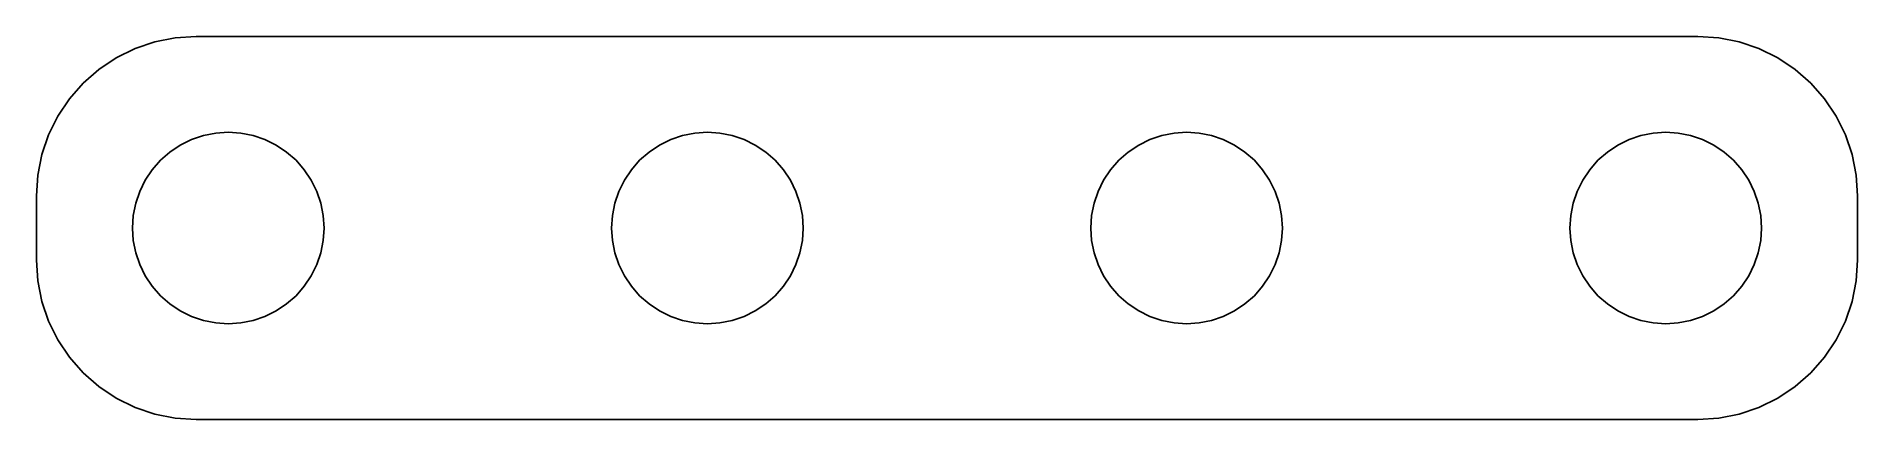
# Model space of a CAD drawing. Header units: metres. Extents: x -28.5 to 28.5, y -6 to 6.
import ezdxf

# ---------------------------------------------------------------- set-up
doc = ezdxf.new("R2010")
doc.units = ezdxf.units.M

msp = doc.modelspace()

# ---------------------------------------------------------------- linework, layer by layer
for p, q in [((-24.7991, 5.83463), (-25.4184, 5.62439)), ((-24.1576, 5.96222), (-24.7991, 5.83463)), ((-23.505, 6.00499), (-24.1576, 5.96222)), ((23.505, 6.00499), (-23.505, 6.00499)), ((24.1576, 5.96222), (23.505, 6.00499)), ((24.7991, 5.83463), (24.1576, 5.96222)), ((25.4184, 5.62439), (24.7991, 5.83463)), ((-26.005, 5.33511), (-26.5488, 4.97176)), ((-25.4184, 5.62439), (-26.005, 5.33511)), ((26.005, 5.33511), (25.4184, 5.62439)), ((26.5488, 4.97176), (26.005, 5.33511)), ((-26.5488, 4.97176), (-27.0405, 4.54053)), ((27.0405, 4.54053), (26.5488, 4.97176)), ((-27.4718, 4.0488), (-27.8351, 3.50499)), ((-27.0405, 4.54053), (-27.4718, 4.0488)), ((27.4718, 4.0488), (27.0405, 4.54053)), ((27.8351, 3.50499), (27.4718, 4.0488)), ((-27.8351, 3.50499), (-28.1244, 2.91841)), ((28.1244, 2.91841), (27.8351, 3.50499)), ((-28.1244, 2.91841), (-28.3346, 2.29909)), ((-23.648, 2.77164), (-23.2764, 2.89777)), ((-23.2764, 2.89777), (-22.8916, 2.97432)), ((-22.8916, 2.97432), (-22.5, 3)), ((-22.5, 3), (-22.1084, 2.97432)), ((-22.1084, 2.97432), (-21.7235, 2.89777)), ((-21.7235, 2.89777), (-21.3519, 2.77164)), ((-8.64804, 2.77164), (-8.27644, 2.89777)), ((-8.27644, 2.89777), (-7.89157, 2.97432)), ((-7.89157, 2.97432), (-7.5, 3)), ((-7.5, 3), (-7.10841, 2.97432)), ((-7.10841, 2.97432), (-6.72354, 2.89777)), ((-6.72354, 2.89777), (-6.35194, 2.77164)), ((6.35194, 2.77164), (6.72354, 2.89777)), ((6.72354, 2.89777), (7.10841, 2.97432)), ((7.10841, 2.97432), (7.5, 3)), ((7.5, 3), (7.89157, 2.97432)), ((7.89157, 2.97432), (8.27644, 2.89777)), ((8.27644, 2.89777), (8.64804, 2.77164)), ((21.3519, 2.77164), (21.7235, 2.89777)), ((21.7235, 2.89777), (22.1084, 2.97432)), ((22.1084, 2.97432), (22.5, 3)), ((22.5, 3), (22.8916, 2.97432)), ((22.8916, 2.97432), (23.2764, 2.89777)), ((23.2764, 2.89777), (23.648, 2.77164)), ((28.3346, 2.29909), (28.1244, 2.91841)), ((-28.3346, 2.29909), (-28.4622, 1.65762)), ((-24.6213, 2.12131), (-24.3263, 2.38005)), ((-24.3263, 2.38005), (-24, 2.59807)), ((-24, 2.59807), (-23.648, 2.77164)), ((-21.3519, 2.77164), (-21, 2.59807)), ((-21, 2.59807), (-20.6737, 2.38005)), ((-20.6737, 2.38005), (-20.3787, 2.12131)), ((-9.62131, 2.12131), (-9.32628, 2.38005)), ((-9.32628, 2.38005), (-9, 2.59807)), ((-9, 2.59807), (-8.64804, 2.77164)), ((-6.35194, 2.77164), (-6, 2.59807)), ((-6, 2.59807), (-5.67371, 2.38005)), ((-5.67371, 2.38005), (-5.37868, 2.12131)), ((5.37868, 2.12131), (5.67371, 2.38005)), ((5.67371, 2.38005), (6, 2.59807)), ((6, 2.59807), (6.35194, 2.77164)), ((8.64804, 2.77164), (9, 2.59807)), ((9, 2.59807), (9.32628, 2.38005)), ((9.32628, 2.38005), (9.62131, 2.12131)), ((20.3787, 2.12131), (20.6737, 2.38005)), ((20.6737, 2.38005), (21, 2.59807)), ((21, 2.59807), (21.3519, 2.77164)), ((23.648, 2.77164), (24, 2.59807)), ((24, 2.59807), (24.3263, 2.38005)), ((24.3263, 2.38005), (24.6213, 2.12131)), ((28.4622, 1.65762), (28.3346, 2.29909)), ((-25.0981, 1.5), (-24.8801, 1.82628)), ((-24.8801, 1.82628), (-24.6213, 2.12131)), ((-20.3787, 2.12131), (-20.1199, 1.82628)), ((-20.1199, 1.82628), (-19.9019, 1.5)), ((-10.0981, 1.5), (-9.88005, 1.82628)), ((-9.88005, 1.82628), (-9.62131, 2.12131)), ((-5.37868, 2.12131), (-5.11993, 1.82628)), ((-5.11993, 1.82628), (-4.90192, 1.5)), ((4.90192, 1.5), (5.11993, 1.82628)), ((5.11993, 1.82628), (5.37868, 2.12131)), ((9.62131, 2.12131), (9.88005, 1.82628)), ((9.88005, 1.82628), (10.0981, 1.5)), ((19.9019, 1.5), (20.1199, 1.82628)), ((20.1199, 1.82628), (20.3787, 2.12131)), ((24.6213, 2.12131), (24.8801, 1.82628)), ((24.8801, 1.82628), (25.0981, 1.5)), ((-28.4622, 1.65762), (-28.505, 1.00499)), ((-25.3978, 0.776443), (-25.2716, 1.14804)), ((-25.2716, 1.14804), (-25.0981, 1.5)), ((-19.9019, 1.5), (-19.7283, 1.14804)), ((-19.7283, 1.14804), (-19.6022, 0.776443)), ((-10.3978, 0.776443), (-10.2716, 1.14804)), ((-10.2716, 1.14804), (-10.0981, 1.5)), ((-4.90192, 1.5), (-4.72835, 1.14804)), ((-4.72835, 1.14804), (-4.60222, 0.776443)), ((4.60222, 0.776443), (4.72835, 1.14804)), ((4.72835, 1.14804), (4.90192, 1.5)), ((10.0981, 1.5), (10.2716, 1.14804)), ((10.2716, 1.14804), (10.3978, 0.776443)), ((19.6022, 0.776443), (19.7283, 1.14804)), ((19.7283, 1.14804), (19.9019, 1.5)), ((25.0981, 1.5), (25.2716, 1.14804)), ((25.2716, 1.14804), (25.3978, 0.776443)), ((28.505, 1.00499), (28.4622, 1.65762)), ((-28.505, 1.00499), (-28.505, -1.00499)), ((-25.4743, 0.391571), (-25.3978, 0.776443)), ((-19.6022, 0.776443), (-19.5257, 0.391571)), ((-10.4743, 0.391571), (-10.3978, 0.776443)), ((-4.60222, 0.776443), (-4.52567, 0.391571)), ((4.52567, 0.391571), (4.60222, 0.776443)), ((10.3978, 0.776443), (10.4743, 0.391571)), ((19.5257, 0.391571), (19.6022, 0.776443)), ((25.3978, 0.776443), (25.4743, 0.391571)), ((28.505, -1.00499), (28.505, 1.00499)), ((-25.5, 0), (-25.4743, 0.391571)), ((-25.4743, -0.391571), (-25.5, 0)), ((-19.5257, 0.391571), (-19.5, 0)), ((-19.5, 0), (-19.5257, -0.391571)), ((-10.5, 0), (-10.4743, 0.391571)), ((-10.4743, -0.391571), (-10.5, 0)), ((-4.52567, 0.391571), (-4.5, 0)), ((-4.5, 0), (-4.52567, -0.391571)), ((4.5, 0), (4.52567, 0.391571)), ((4.52567, -0.391571), (4.5, 0)), ((10.4743, 0.391571), (10.5, 0)), ((10.5, 0), (10.4743, -0.391571)), ((19.5, 0), (19.5257, 0.391571)), ((19.5257, -0.391571), (19.5, 0)), ((25.4743, 0.391571), (25.5, 0)), ((25.5, 0), (25.4743, -0.391571)), ((-25.3978, -0.776443), (-25.4743, -0.391571)), ((-19.5257, -0.391571), (-19.6022, -0.776443)), ((-10.3978, -0.776443), (-10.4743, -0.391571)), ((-4.52567, -0.391571), (-4.60222, -0.776443)), ((4.60222, -0.776443), (4.52567, -0.391571)), ((10.4743, -0.391571), (10.3978, -0.776443)), ((19.6022, -0.776443), (19.5257, -0.391571)), ((25.4743, -0.391571), (25.3978, -0.776443)), ((-28.505, -1.00499), (-28.4622, -1.65762)), ((-25.2716, -1.14804), (-25.3978, -0.776443)), ((-19.6022, -0.776443), (-19.7283, -1.14804)), ((-10.2716, -1.14804), (-10.3978, -0.776443)), ((-4.60222, -0.776443), (-4.72835, -1.14804)), ((4.72835, -1.14804), (4.60222, -0.776443)), ((10.3978, -0.776443), (10.2716, -1.14804)), ((19.7283, -1.14804), (19.6022, -0.776443)), ((25.3978, -0.776443), (25.2716, -1.14804)), ((28.4622, -1.65762), (28.505, -1.00499)), ((-28.4622, -1.65762), (-28.3346, -2.29909)), ((-25.0981, -1.5), (-25.2716, -1.14804)), ((-24.8801, -1.82628), (-25.0981, -1.5)), ((-19.9019, -1.5), (-20.1199, -1.82628)), ((-19.7283, -1.14804), (-19.9019, -1.5)), ((-10.0981, -1.5), (-10.2716, -1.14804)), ((-9.88005, -1.82628), (-10.0981, -1.5)), ((-4.90192, -1.5), (-5.11993, -1.82628)), ((-4.72835, -1.14804), (-4.90192, -1.5)), ((4.90192, -1.5), (4.72835, -1.14804)), ((5.11993, -1.82628), (4.90192, -1.5)), ((10.0981, -1.5), (9.88005, -1.82628)), ((10.2716, -1.14804), (10.0981, -1.5)), ((19.9019, -1.5), (19.7283, -1.14804)), ((20.1199, -1.82628), (19.9019, -1.5)), ((25.0981, -1.5), (24.8801, -1.82628)), ((25.2716, -1.14804), (25.0981, -1.5)), ((28.3346, -2.29909), (28.4622, -1.65762)), ((-24.6213, -2.12131), (-24.8801, -1.82628)), ((-24.3263, -2.38005), (-24.6213, -2.12131)), ((-20.3787, -2.12131), (-20.6737, -2.38005)), ((-20.1199, -1.82628), (-20.3787, -2.12131)), ((-9.62131, -2.12131), (-9.88005, -1.82628)), ((-9.32628, -2.38005), (-9.62131, -2.12131)), ((-5.37868, -2.12131), (-5.67371, -2.38005)), ((-5.11993, -1.82628), (-5.37868, -2.12131)), ((5.37868, -2.12131), (5.11993, -1.82628)), ((5.67371, -2.38005), (5.37868, -2.12131)), ((9.62131, -2.12131), (9.32628, -2.38005)), ((9.88005, -1.82628), (9.62131, -2.12131)), ((20.3787, -2.12131), (20.1199, -1.82628)), ((20.6737, -2.38005), (20.3787, -2.12131)), ((24.6213, -2.12131), (24.3263, -2.38005)), ((24.8801, -1.82628), (24.6213, -2.12131)), ((-28.3346, -2.29909), (-28.1244, -2.91841)), ((-24, -2.59807), (-24.3263, -2.38005)), ((-23.648, -2.77164), (-24, -2.59807)), ((-23.2764, -2.89777), (-23.648, -2.77164)), ((-21.3519, -2.77164), (-21.7235, -2.89777)), ((-21, -2.59807), (-21.3519, -2.77164)), ((-20.6737, -2.38005), (-21, -2.59807)), ((-9, -2.59807), (-9.32628, -2.38005)), ((-8.64804, -2.77164), (-9, -2.59807)), ((-8.27644, -2.89777), (-8.64804, -2.77164)), ((-6.35194, -2.77164), (-6.72354, -2.89777)), ((-6, -2.59807), (-6.35194, -2.77164)), ((-5.67371, -2.38005), (-6, -2.59807)), ((6, -2.59807), (5.67371, -2.38005)), ((6.35194, -2.77164), (6, -2.59807)), ((6.72354, -2.89777), (6.35194, -2.77164)), ((8.64804, -2.77164), (8.27644, -2.89777)), ((9, -2.59807), (8.64804, -2.77164)), ((9.32628, -2.38005), (9, -2.59807)), ((21, -2.59807), (20.6737, -2.38005)), ((21.3519, -2.77164), (21, -2.59807)), ((21.7235, -2.89777), (21.3519, -2.77164)), ((23.648, -2.77164), (23.2764, -2.89777)), ((24, -2.59807), (23.648, -2.77164)), ((24.3263, -2.38005), (24, -2.59807)), ((28.1244, -2.91841), (28.3346, -2.29909)), ((-28.1244, -2.91841), (-27.8351, -3.50499)), ((-22.8916, -2.97432), (-23.2764, -2.89777)), ((-22.5, -3), (-22.8916, -2.97432)), ((-22.1084, -2.97432), (-22.5, -3)), ((-21.7235, -2.89777), (-22.1084, -2.97432)), ((-7.89157, -2.97432), (-8.27644, -2.89777)), ((-7.5, -3), (-7.89157, -2.97432)), ((-7.10841, -2.97432), (-7.5, -3)), ((-6.72354, -2.89777), (-7.10841, -2.97432)), ((7.10841, -2.97432), (6.72354, -2.89777)), ((7.5, -3), (7.10841, -2.97432)), ((7.89157, -2.97432), (7.5, -3)), ((8.27644, -2.89777), (7.89157, -2.97432)), ((22.1084, -2.97432), (21.7235, -2.89777)), ((22.5, -3), (22.1084, -2.97432)), ((22.8916, -2.97432), (22.5, -3)), ((23.2764, -2.89777), (22.8916, -2.97432)), ((27.8351, -3.50499), (28.1244, -2.91841)), ((-27.8351, -3.50499), (-27.4718, -4.0488)), ((27.4718, -4.0488), (27.8351, -3.50499)), ((-27.4718, -4.0488), (-27.0405, -4.54053)), ((-27.0405, -4.54053), (-26.5488, -4.97176)), ((26.5488, -4.97176), (27.0405, -4.54053)), ((27.0405, -4.54053), (27.4718, -4.0488)), ((-26.5488, -4.97176), (-26.005, -5.33511)), ((26.005, -5.33511), (26.5488, -4.97176)), ((-26.005, -5.33511), (-25.4184, -5.62439)), ((-25.4184, -5.62439), (-24.7991, -5.83463)), ((24.7991, -5.83463), (25.4184, -5.62439)), ((25.4184, -5.62439), (26.005, -5.33511)), ((-24.7991, -5.83463), (-24.1576, -5.96222)), ((-24.1576, -5.96222), (-23.505, -6.00499)), ((-23.505, -6.00499), (23.505, -6.00499)), ((23.505, -6.00499), (24.1576, -5.96222)), ((24.1576, -5.96222), (24.7991, -5.83463))]:
    msp.add_line(p, q)

doc.saveas('drawing.dxf')
